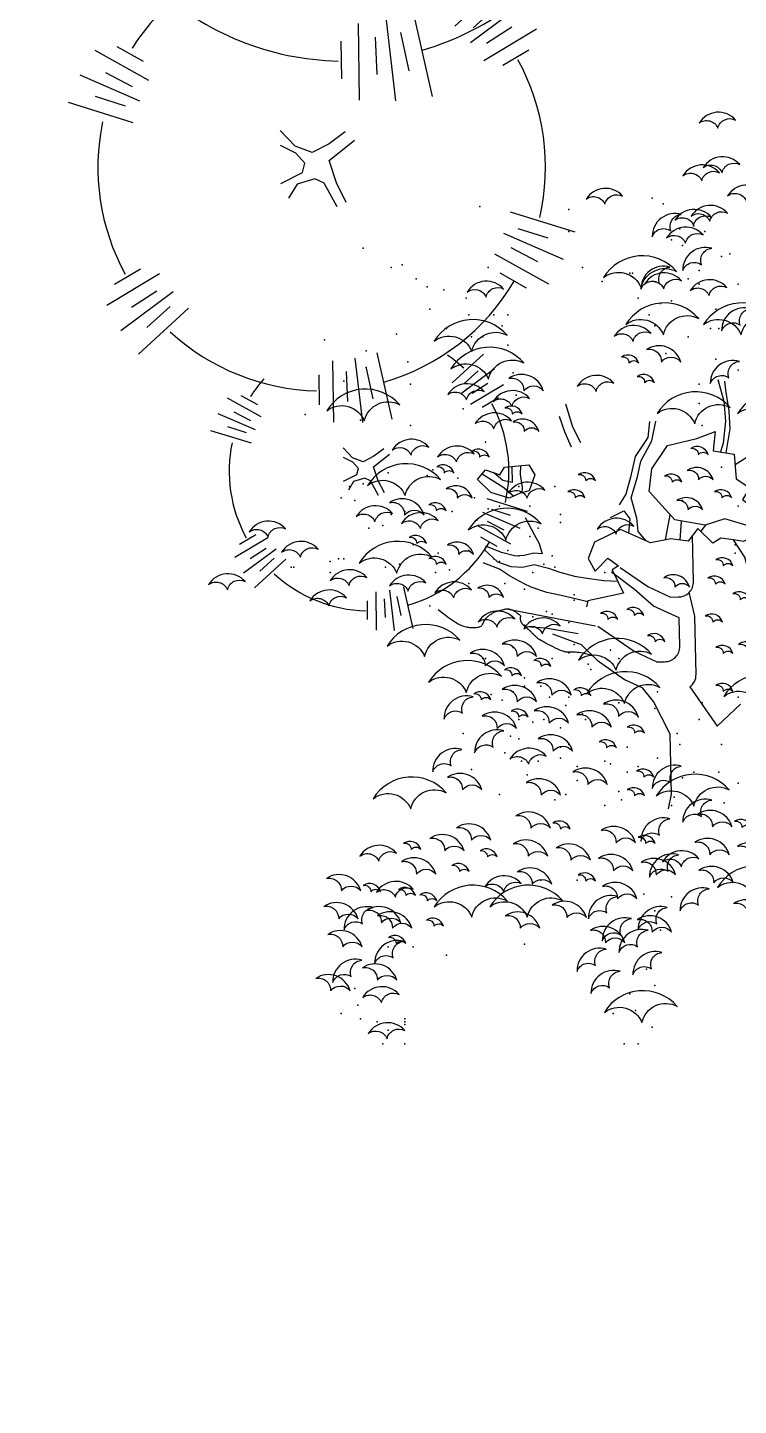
# Model space of a CAD drawing. Header units: millimetres. Extents: x 209.8 to 281.8, y 45 to 110.
# Drawn here: x 239.383 to 239.764, y 85.476 to 86.215 of the extents above; entities that cross this region are included whole.
import ezdxf

# ---------------------------------------------------------------- set-up
doc = ezdxf.new("R2010")
doc.units = ezdxf.units.MM
doc.header["$LTSCALE"] = 0.65
doc.layers.add('ARBOLES', color=95, linetype='Continuous')
doc.layers.add('puertas', color=20, linetype='Continuous')

# ---------------------------------------------------------------- blocks, each defined once
blk = doc.blocks.new('arb-pl51')
for p, q in [((0.00559, 0.00176), (0.00498, 0.03474)), ((-0.14384, 0.02448), (-0.13441, 0.01579)), ((-0.14313, 0.02404), (-0.14384, 0.02448)), ((-0.13441, 0.01579), (-0.12501, 0.01248)), ((-0.12501, 0.01248), (-0.11654, 0.01196)), ((-0.11654, 0.01196), (-0.10819, 0.01382)), ((-0.10819, 0.01382), (-0.098, 0.01119)), ((-0.098, 0.01119), (-0.08994, 0.00835)), ((-0.04677, 0.01184), (-0.02711, -0.00186)), ((-0.08994, 0.00835), (-0.07938, 0.00558)), ((-0.07938, 0.00558), (-0.07211, 0.00439)), ((-0.07211, 0.00439), (-0.05839, 0.00243)), ((-0.05839, 0.00243), (-0.04849, 0.00189)), ((-0.03652, -0.00393), (-0.0531, 0.00839)), ((-0.02295, -0.01597), (-0.03652, -0.00393)), ((-0.02711, -0.00186), (-0.01089, -0.00936)), ((-0.01089, -0.00936), (-0.00527, -0.00934)), ((-0.12682, -0.01797), (-0.10211, -0.02272)), ((-0.10211, -0.02272), (-0.06455, -0.02987)), ((-0.00419, -0.04453), (-0.00457, -0.02418)), ((-0.10008, -0.03164), (-0.11447, -0.03077)), ((-0.07679, -0.03562), (-0.10008, -0.03164)), ((-0.06273, -0.03015), (-0.0369, -0.04816)), ((-0.0369, -0.04816), (-0.02068, -0.05565)), ((-0.02068, -0.05565), (-0.01506, -0.05563)), ((-0.02299, -0.08398), (-0.0309, -0.07423)), ((0.00304, -0.07365), (0.02258, -0.10162)), ((-0.01101, -0.10734), (-0.02299, -0.08398)), ((0.02258, -0.10162), (0.03917, -0.08594)), ((-0.01017, -0.15047), (-0.01101, -0.10734)), ((-0.01224, -0.16087), (-0.01017, -0.15047))]:
    blk.add_line(p, q)
for points in [[(0.02306, 0.32598, -0.500189), (0.03571, 0.33178, 0.508573), (0.00963, 0.32962, -0.500189)], [(0.02596, 0.29413, -0.500189), (0.03861, 0.29992, 0.508573), (0.01253, 0.29777, -0.500189)], [(0.01147, 0.28834, -0.500189), (0.02412, 0.29413, 0.508573), (-0.00196, 0.29198, -0.500189)], [(-0.0577, 0.27157, -0.500189), (-0.04506, 0.27737, 0.508573), (-0.07113, 0.27521, -0.500189)], [(0.04334, 0.27386, -0.500189), (0.05599, 0.27966, 0.508573), (0.02991, 0.2775, -0.500189)], [(0.00567, 0.25648, -0.500189), (0.01832, 0.26228, 0.508573), (-0.00776, 0.26013, -0.500189)], [(0.01726, 0.25938, -0.500189), (0.02991, 0.26518, 0.508573), (0.00384, 0.26302, -0.500189)], [(-0.01062, 0.25258, -0.500189), (-0.00311, 0.26429, 0.508573), (-0.02388, 0.24838, -0.500189)], [(-0.00016, 0.24381, -0.500189), (0.01249, 0.24961, 0.508573), (-0.01358, 0.24745, -0.500189)], [(0.01123, 0.22836, -0.500189), (0.01874, 0.24008, 0.508573), (-0.00203, 0.22417, -0.500189)], [(-0.03183, 0.21191, -0.500189), (-0.00653, 0.22351, 0.508573), (-0.05868, 0.2192, -0.500189)], [(-0.01872, 0.21493, -0.500189), (-0.01121, 0.22664, 0.508573), (-0.03198, 0.21073, -0.500189)], [(-0.01574, 0.21109, -0.500189), (-0.00309, 0.21689, 0.508573), (-0.02917, 0.21473, -0.500189)], [(0.01672, 0.20621, -0.500189), (0.02937, 0.21201, 0.508573), (0.00329, 0.20985, -0.500189)], [(-0.14275, 0.20514, -0.500189), (-0.1301, 0.21094, 0.508573), (-0.15617, 0.20878, -0.500189)], [(-0.01595, 0.1782, -0.500189), (0.00934, 0.1898, 0.508573), (-0.04281, 0.18549, -0.500189)], [(0.03961, 0.1782, -0.500189), (0.06491, 0.1898, 0.508573), (0.01276, 0.18549, -0.500189)], [(0.039, 0.18515, -0.500189), (0.0465, 0.19687, 0.508573), (0.02573, 0.18096, -0.500189)], [(-0.15288, 0.1663, -0.500189), (-0.12758, 0.1779, 0.508573), (-0.17974, 0.17359, -0.500189)], [(-0.03762, 0.17348, -0.500189), (-0.02497, 0.17928, 0.508573), (-0.05105, 0.17712, -0.500189)], [(-0.14097, 0.14647, -0.500189), (-0.11568, 0.15807, 0.508573), (-0.16783, 0.15376, -0.500189)], [(-0.01736, 0.15872, -0.500189), (-0.00345, 0.15873, 0.508573), (-0.02806, 0.16763, -0.500189)], [(-0.04056, 0.15796, -0.500189), (-0.0336, 0.15796, 0.508573), (-0.04591, 0.16241, -0.500189)], [(0.03089, 0.1475, -0.500189), (0.0384, 0.15921, 0.508573), (0.01763, 0.14331, -0.500189)], [(-0.11568, 0.13814, -0.500189), (-0.10177, 0.13814, 0.508573), (-0.12638, 0.14704, -0.500189)], [(-0.06404, 0.13776, -0.500189), (-0.05139, 0.14356, 0.508573), (-0.07747, 0.1414, -0.500189)], [(-0.02932, 0.14392, -0.500189), (-0.02237, 0.14392, 0.508573), (-0.03467, 0.14837, -0.500189)], [(-0.22971, 0.11657, -0.500189), (-0.20441, 0.12817, 0.508573), (-0.25657, 0.12386, -0.500189)], [(-0.15664, 0.13177, -0.500189), (-0.14399, 0.13756, 0.508573), (-0.17007, 0.13541, -0.500189)], [(-0.12417, 0.12688, -0.500189), (-0.11153, 0.13268, 0.508573), (-0.1376, 0.13053, -0.500189)], [(0.00644, 0.11459, -0.500189), (0.03174, 0.12619, 0.508573), (-0.02042, 0.12188, -0.500189)], [(0.06399, 0.11459, -0.500189), (0.08929, 0.12619, 0.508573), (0.03713, 0.12188, -0.500189)], [(-0.13708, 0.11094, -0.500189), (-0.12443, 0.11674, 0.508573), (-0.15051, 0.11458, -0.500189)], [(-0.1239, 0.12146, -0.500189), (-0.11694, 0.12146, 0.508573), (-0.12924, 0.12591, -0.500189)], [(-0.11537, 0.10913, -0.500189), (-0.10494, 0.10913, 0.508573), (-0.12339, 0.11581, -0.500189)], [(-0.19633, 0.0921, -0.500189), (-0.18368, 0.0979, 0.508573), (-0.20975, 0.09575, -0.500189)], [(-0.16386, 0.08722, -0.500189), (-0.15122, 0.09302, 0.508573), (-0.17729, 0.09086, -0.500189)], [(-0.14731, 0.09058, -0.500189), (-0.14035, 0.09058, 0.508573), (-0.15265, 0.09503, -0.500189)], [(0.00907, 0.09245, -0.500189), (0.01603, 0.09246, 0.508573), (0.00372, 0.09691, -0.500189)], [(-0.20051, 0.06318, -0.500189), (-0.17521, 0.07478, 0.508573), (-0.22736, 0.07046, -0.500189)], [(-0.17259, 0.07935, -0.500189), (-0.16563, 0.07935, 0.508573), (-0.17794, 0.0838, -0.500189)], [(-0.07146, 0.07374, -0.500189), (-0.0645, 0.07374, 0.508573), (-0.07681, 0.07819, -0.500189)], [(0.00917, 0.07451, -0.500189), (0.0196, 0.07451, 0.508573), (0.00115, 0.08118, -0.500189)], [(-0.16313, 0.0614, -0.500189), (-0.15269, 0.06141, 0.508573), (-0.17115, 0.06808, -0.500189)], [(-0.11327, 0.06136, -0.500189), (-0.10062, 0.06716, 0.508573), (-0.1267, 0.065, -0.500189)], [(-0.00966, 0.0728, -0.500189), (-0.0027, 0.0728, 0.508573), (-0.01501, 0.07725, -0.500189)], [(-0.2009, 0.04924, -0.500189), (-0.18698, 0.04925, 0.508573), (-0.21159, 0.05814, -0.500189)], [(-0.07895, 0.06157, -0.500189), (-0.07199, 0.06158, 0.508573), (-0.0843, 0.06602, -0.500189)], [(0.00168, 0.05298, -0.500189), (0.01211, 0.05299, 0.508573), (-0.00634, 0.05966, -0.500189)], [(0.02592, 0.06157, -0.500189), (0.03288, 0.06158, 0.508573), (0.02058, 0.06602, -0.500189)], [(-0.22212, 0.04451, -0.500189), (-0.20948, 0.05031, 0.508573), (-0.23555, 0.04815, -0.500189)], [(-0.18966, 0.03963, -0.500189), (-0.17701, 0.04542, 0.508573), (-0.20309, 0.04327, -0.500189)], [(-0.17821, 0.05222, -0.500189), (-0.17125, 0.05222, 0.508573), (-0.18355, 0.05667, -0.500189)], [(-0.1285, 0.0313, -0.500189), (-0.10321, 0.0429, 0.508573), (-0.15536, 0.03859, -0.500189)], [(-0.29858, 0.03352, -0.500189), (-0.28593, 0.03931, 0.508573), (-0.31201, 0.03716, -0.500189)], [(-0.04977, 0.03558, -0.500189), (-0.03712, 0.04138, 0.508573), (-0.0632, 0.03922, -0.500189)], [(-0.2754, 0.01904, -0.500189), (-0.26275, 0.02484, 0.508573), (-0.28883, 0.02268, -0.500189)], [(-0.20646, 0.00765, -0.500189), (-0.18116, 0.01925, 0.508573), (-0.23332, 0.01494, -0.500189)], [(-0.19225, 0.02882, -0.500189), (-0.1853, 0.02882, 0.508573), (-0.1976, 0.03327, -0.500189)], [(-0.16219, 0.02117, -0.500189), (-0.15176, 0.02117, 0.508573), (-0.17021, 0.02784, -0.500189)], [(-0.24063, -0.00123, -0.500189), (-0.22798, 0.00457, 0.508573), (-0.25405, 0.00241, -0.500189)], [(-0.17821, 0.01385, -0.500189), (-0.17125, 0.01385, 0.508573), (-0.18355, 0.0183, -0.500189)], [(0.02686, 0.01291, -0.500189), (0.03382, 0.01292, 0.508573), (0.02151, 0.01737, -0.500189)], [(-0.32755, -0.00413, -0.500189), (-0.31491, 0.00167, 0.508573), (-0.34098, -0.00049, -0.500189)], [(-0.19831, -0.00507, -0.500189), (-0.18566, 0.00073, 0.508573), (-0.21174, -0.00143, -0.500189)], [(-0.16585, -0.00995, -0.500189), (-0.1532, -0.00415, 0.508573), (-0.17928, -0.00631, -0.500189)], [(-0.00769, -0.00223, -0.500189), (0.00275, -0.00222, 0.508573), (-0.01571, 0.00445, -0.500189)], [(0.02124, -0.00019, -0.500189), (0.0282, -0.00018, 0.508573), (0.0159, 0.00426, -0.500189)], [(-0.25511, -0.01571, -0.500189), (-0.24247, -0.00991, 0.508573), (-0.26854, -0.01207, -0.500189)], [(-0.14065, -0.00971, -0.500189), (-0.13022, -0.00971, 0.508573), (-0.14867, -0.00303, -0.500189)], [(0.03903, -0.01142, -0.500189), (0.04599, -0.01141, 0.508573), (0.03369, -0.00696, -0.500189)], [(-0.13481, -0.03085, -0.500189), (-0.12216, -0.02505, 0.508573), (-0.14824, -0.02721, -0.500189)], [(-0.05554, -0.02545, -0.500189), (-0.04858, -0.02545, 0.508573), (-0.06089, -0.021, -0.500189)], [(-0.03681, -0.02265, -0.500189), (-0.02986, -0.02264, 0.508573), (-0.04216, -0.01819, -0.500189)], [(-0.18662, -0.05184, -0.500189), (-0.16132, -0.04024, 0.508573), (-0.21347, -0.04456, -0.500189)], [(-0.10235, -0.03573, -0.500189), (-0.0897, -0.02993, 0.508573), (-0.11577, -0.03209, -0.500189)], [(0.01937, -0.02732, -0.500189), (0.02633, -0.02732, 0.508573), (0.01402, -0.02287, -0.500189)], [(-0.04969, -0.06176, -0.500189), (-0.02439, -0.05016, 0.508573), (-0.07654, -0.05447, -0.500189)], [(-0.02183, -0.04136, -0.500189), (-0.01487, -0.04136, 0.508573), (-0.02718, -0.03691, -0.500189)], [(-0.14338, -0.05856, -0.500189), (-0.12946, -0.05856, 0.508573), (-0.15407, -0.04966, -0.500189)], [(-0.12048, -0.05189, -0.500189), (-0.10657, -0.05188, 0.508573), (-0.13117, -0.04298, -0.500189)], [(0.02686, -0.04978, -0.500189), (0.03382, -0.04978, 0.508573), (0.02151, -0.04533, -0.500189)], [(0.04569, -0.04995, -0.500189), (0.05612, -0.04995, 0.508573), (0.03767, -0.04327, -0.500189)], [(-0.15685, -0.07762, -0.500189), (-0.13155, -0.06603, 0.508573), (-0.18371, -0.07034, -0.500189)], [(-0.10325, -0.05912, -0.500189), (-0.09629, -0.05912, 0.508573), (-0.1086, -0.05467, -0.500189)], [(-0.12424, -0.06579, -0.500189), (-0.11728, -0.06579, 0.508573), (-0.12959, -0.06134, -0.500189)], [(-0.09567, -0.07954, -0.500189), (-0.08176, -0.07953, 0.508573), (-0.10637, -0.07063, -0.500189)], [(-0.04373, -0.08555, -0.500189), (-0.01844, -0.07396, 0.508573), (-0.07059, -0.07827, -0.500189)], [(0.05407, -0.08769, -0.500189), (0.07936, -0.07609, 0.508573), (0.02721, -0.0804, -0.500189)], [(-0.14619, -0.08295, -0.500189), (-0.13923, -0.08295, 0.508573), (-0.15153, -0.0785, -0.500189)], [(-0.12048, -0.08431, -0.500189), (-0.10657, -0.0843, 0.508573), (-0.13117, -0.0754, -0.500189)], [(-0.07463, -0.08009, -0.500189), (-0.06767, -0.08009, 0.508573), (-0.07998, -0.07564, -0.500189)], [(0.02686, -0.07692, -0.500189), (0.03382, -0.07692, 0.508573), (0.02151, -0.07247, -0.500189)], [(-0.15945, -0.09249, -0.500189), (-0.15194, -0.08077, 0.508573), (-0.17272, -0.09668, -0.500189)], [(-0.09758, -0.09956, -0.500189), (-0.08367, -0.09956, 0.508573), (-0.10827, -0.09066, -0.500189)], [(-0.04797, -0.09479, -0.500189), (-0.03405, -0.09479, 0.508573), (-0.05866, -0.08589, -0.500189)], [(-0.13479, -0.10337, -0.500189), (-0.12088, -0.10337, 0.508573), (-0.14548, -0.09447, -0.500189)], [(-0.11947, -0.09535, -0.500189), (-0.11251, -0.09535, 0.508573), (-0.12482, -0.0909, -0.500189)], [(-0.06705, -0.10242, -0.500189), (-0.05314, -0.10242, 0.508573), (-0.07774, -0.09352, -0.500189)], [(-0.1376, -0.1167, -0.500189), (-0.13009, -0.10498, 0.508573), (-0.15087, -0.12089, -0.500189)], [(-0.09472, -0.11958, -0.500189), (-0.08081, -0.11958, 0.508573), (-0.10541, -0.11068, -0.500189)], [(-0.03647, -0.10679, -0.500189), (-0.02951, -0.10679, 0.508573), (-0.04181, -0.10234, -0.500189)], [(-0.16755, -0.13014, -0.500189), (-0.16004, -0.11842, 0.508573), (-0.18082, -0.13433, -0.500189)], [(-0.11227, -0.12894, -0.500189), (-0.09962, -0.12314, 0.508573), (-0.1257, -0.1253, -0.500189)], [(-0.0565, -0.11728, -0.500189), (-0.04954, -0.11728, 0.508573), (-0.06185, -0.11283, -0.500189)], [(-0.1596, -0.14723, -0.500189), (-0.14568, -0.14723, 0.508573), (-0.17029, -0.13833, -0.500189)], [(-0.06991, -0.14342, -0.500189), (-0.056, -0.14341, 0.508573), (-0.0806, -0.13451, -0.500189)], [(-0.02979, -0.13825, -0.500189), (-0.02283, -0.13825, 0.508573), (-0.03513, -0.1338, -0.500189)], [(-0.01062, -0.14206, -0.500189), (-0.00311, -0.13035, 0.508573), (-0.02388, -0.14626, -0.500189)], [(0.00588, -0.15893, -0.500189), (0.03117, -0.14733, 0.508573), (-0.02098, -0.15164, -0.500189)], [(-0.19654, -0.16091, -0.500189), (-0.17124, -0.14932, 0.508573), (-0.22339, -0.15363, -0.500189)], [(-0.10331, -0.15105, -0.500189), (-0.08939, -0.15104, 0.508573), (-0.114, -0.14214, -0.500189)], [(-0.03647, -0.1516, -0.500189), (-0.02951, -0.1516, 0.508573), (-0.04181, -0.14715, -0.500189)], [(0.01123, -0.16628, -0.500189), (0.01874, -0.15456, 0.508573), (-0.00203, -0.17047, -0.500189)], [(-0.1106, -0.1748, -0.500189), (-0.09669, -0.1748, 0.508573), (-0.1213, -0.1659, -0.500189)], [(-0.01872, -0.17971, -0.500189), (-0.01121, -0.168, 0.508573), (-0.03198, -0.18391, -0.500189)], [(0.01918, -0.17366, -0.500189), (0.0331, -0.17365, 0.508573), (0.00849, -0.16475, -0.500189)], [(-0.15316, -0.18332, -0.500189), (-0.13925, -0.18331, 0.508573), (-0.16385, -0.17441, -0.500189)], [(-0.08956, -0.17536, -0.500189), (-0.0826, -0.17536, 0.508573), (-0.09491, -0.17091, -0.500189)], [(-0.04973, -0.18513, -0.500189), (-0.03582, -0.18513, 0.508573), (-0.06042, -0.17623, -0.500189)], [(0.04023, -0.17421, -0.500189), (0.04718, -0.17421, 0.508573), (0.03488, -0.16976, -0.500189)], [(-0.21943, -0.19835, -0.500189), (-0.20678, -0.19255, 0.508573), (-0.23286, -0.19471, -0.500189)], [(-0.19624, -0.19, -0.500189), (-0.18929, -0.18999, 0.508573), (-0.20159, -0.18554, -0.500189)], [(-0.17224, -0.19094, -0.500189), (-0.15833, -0.19094, 0.508573), (-0.18293, -0.18204, -0.500189)], [(-0.11251, -0.19483, -0.500189), (-0.0986, -0.19482, 0.508573), (-0.1232, -0.18592, -0.500189)], [(-0.08198, -0.19769, -0.500189), (-0.06807, -0.19768, 0.508573), (-0.09267, -0.18878, -0.500189)], [(-0.02869, -0.18569, -0.500189), (-0.02173, -0.18569, 0.508573), (-0.03403, -0.18124, -0.500189)], [(0.01727, -0.19368, -0.500189), (0.03119, -0.19367, 0.508573), (0.00658, -0.18477, -0.500189)], [(0.0478, -0.19654, -0.500189), (0.06172, -0.19653, 0.508573), (0.03711, -0.18763, -0.500189)], [(-0.19248, -0.20755, -0.500189), (-0.17857, -0.20755, 0.508573), (-0.20317, -0.19865, -0.500189)], [(-0.14166, -0.19531, -0.500189), (-0.1347, -0.19531, 0.508573), (-0.147, -0.19086, -0.500189)], [(-0.05164, -0.20516, -0.500189), (-0.03773, -0.20515, 0.508573), (-0.06233, -0.19625, -0.500189)], [(-0.02111, -0.20802, -0.500189), (-0.00719, -0.20801, 0.508573), (-0.0318, -0.19911, -0.500189)], [(-0.0126, -0.20552, -0.500189), (-0.00509, -0.19381, 0.508573), (-0.02587, -0.20972, -0.500189)], [(-0.00312, -0.20231, -0.500189), (0.00952, -0.19652, 0.508573), (-0.01655, -0.19867, -0.500189)], [(-0.16169, -0.2058, -0.500189), (-0.15474, -0.2058, 0.508573), (-0.16704, -0.20135, -0.500189)], [(-0.10965, -0.21485, -0.500189), (-0.09574, -0.21484, 0.508573), (-0.12034, -0.20594, -0.500189)], [(-0.07143, -0.21254, -0.500189), (-0.06448, -0.21254, 0.508573), (-0.07678, -0.20809, -0.500189)], [(0.02014, -0.2137, -0.500189), (0.03405, -0.2137, 0.508573), (0.00944, -0.2048, -0.500189)], [(0.04953, -0.22437, -0.500189), (0.07483, -0.21278, 0.508573), (0.02268, -0.21709, -0.500189)], [(-0.24613, -0.21957, -0.500189), (-0.23222, -0.21956, 0.508573), (-0.25683, -0.21066, -0.500189)], [(-0.22509, -0.22012, -0.500189), (-0.21813, -0.22012, 0.508573), (-0.23043, -0.21567, -0.500189)], [(-0.20752, -0.22413, -0.500189), (-0.19487, -0.21833, 0.508573), (-0.22095, -0.22049, -0.500189)], [(-0.15288, -0.23825, -0.500189), (-0.12758, -0.22666, 0.508573), (-0.17974, -0.23097, -0.500189)], [(-0.13013, -0.22016, -0.500189), (-0.11748, -0.21436, 0.508573), (-0.14356, -0.21652, -0.500189)], [(-0.11319, -0.23825, -0.500189), (-0.08789, -0.22666, 0.508573), (-0.14005, -0.23097, -0.500189)], [(-0.04878, -0.22518, -0.500189), (-0.03486, -0.22517, 0.508573), (-0.05947, -0.21627, -0.500189)], [(-0.20003, -0.22294, -0.500189), (-0.19307, -0.22293, 0.508573), (-0.20538, -0.21848, -0.500189)], [(-0.18477, -0.22675, -0.500189), (-0.17781, -0.22675, 0.508573), (-0.19011, -0.2223, -0.500189)], [(-0.05626, -0.23527, -0.500189), (-0.04875, -0.22356, 0.508573), (-0.06952, -0.23946, -0.500189)], [(0.00925, -0.22974, -0.500189), (0.01676, -0.21802, 0.508573), (-0.00402, -0.23393, -0.500189)], [(0.04494, -0.23754, -0.500189), (0.05886, -0.23753, 0.508573), (0.03425, -0.22863, -0.500189)], [(-0.24804, -0.23959, -0.500189), (-0.23413, -0.23958, 0.508573), (-0.25873, -0.23069, -0.500189)], [(-0.23089, -0.2432, -0.500189), (-0.22338, -0.23149, 0.508573), (-0.24416, -0.2474, -0.500189)], [(-0.21751, -0.24245, -0.500189), (-0.2036, -0.24244, 0.508573), (-0.2282, -0.23355, -0.500189)], [(-0.20963, -0.24622, -0.500189), (-0.19571, -0.24621, 0.508573), (-0.22032, -0.23731, -0.500189)], [(-0.11824, -0.24631, -0.500189), (-0.10432, -0.24631, 0.508573), (-0.12893, -0.23741, -0.500189)], [(-0.08484, -0.23868, -0.500189), (-0.07093, -0.23868, 0.508573), (-0.09554, -0.22978, -0.500189)], [(-0.0207, -0.24317, -0.500189), (-0.01319, -0.23146, 0.508573), (-0.03397, -0.24737, -0.500189)], [(-0.17999, -0.24487, -0.500189), (-0.17304, -0.24486, 0.508573), (-0.18534, -0.24041, -0.500189)], [(-0.05736, -0.25664, -0.500189), (-0.04345, -0.25664, 0.508573), (-0.06806, -0.24774, -0.500189)], [(-0.04634, -0.25114, -0.500189), (-0.03883, -0.23942, 0.508573), (-0.0596, -0.25533, -0.500189)], [(-0.02397, -0.24901, -0.500189), (-0.01006, -0.24901, 0.508573), (-0.03466, -0.24011, -0.500189)], [(-0.24518, -0.25961, -0.500189), (-0.23127, -0.25961, 0.508573), (-0.25587, -0.25071, -0.500189)], [(-0.20904, -0.26742, -0.500189), (-0.20153, -0.2557, 0.508573), (-0.22231, -0.27161, -0.500189)], [(-0.20696, -0.25731, -0.500189), (-0.2, -0.2573, 0.508573), (-0.21231, -0.25286, -0.500189)], [(-0.03441, -0.25948, -0.500189), (-0.0269, -0.24777, 0.508573), (-0.04768, -0.26368, -0.500189)], [(-0.06436, -0.27292, -0.500189), (-0.05685, -0.26121, 0.508573), (-0.07763, -0.27711, -0.500189)], [(-0.02449, -0.27535, -0.500189), (-0.01698, -0.26363, 0.508573), (-0.03775, -0.27954, -0.500189)], [(-0.23899, -0.28085, -0.500189), (-0.23148, -0.26914, 0.508573), (-0.25226, -0.28505, -0.500189)], [(-0.22037, -0.28345, -0.500189), (-0.20646, -0.28344, 0.508573), (-0.23106, -0.27454, -0.500189)], [(-0.25377, -0.29108, -0.500189), (-0.23985, -0.29107, 0.508573), (-0.26446, -0.28217, -0.500189)], [(-0.05444, -0.28879, -0.500189), (-0.04693, -0.27707, 0.508573), (-0.0677, -0.29298, -0.500189)], [(-0.21744, -0.29949, -0.500189), (-0.2048, -0.29369, 0.508573), (-0.23087, -0.29584, -0.500189)], [(-0.03126, -0.31376, -0.500189), (-0.00597, -0.30217, 0.508573), (-0.05812, -0.30648, -0.500189)], [(-0.21348, -0.32527, -0.500189), (-0.20083, -0.31947, 0.508573), (-0.2269, -0.32162, -0.500189)]]:
    blk.add_lwpolyline(points, format="xyb", close=True)
for points in [[(0.02307, 0.14633), (0.02726, 0.1308), (0.02853, 0.11649), (0.02682, 0.10075), (0.02488, 0.0944)], [(0.02897, 0.09374), (0.03179, 0.11094), (0.03107, 0.12369), (0.02863, 0.13856), (0.02794, 0.14494)], [(-0.07482, 0.10095), (-0.08064, 0.11216), (-0.08574, 0.12852)], [(0.05004, 0.13615), (0.05156, 0.12182), (0.0538, 0.11183), (0.04969, 0.10175), (0.04376, 0.09038), (0.03528, 0.08519)], [(-0.09043, 0.12004), (-0.08636, 0.10841), (-0.08184, 0.09811)], [(-0.02584, 0.11616), (-0.02708, 0.1048), (-0.03612, 0.09124), (-0.03941, 0.07647), (-0.04278, 0.0642), (-0.04752, 0.05656)], [(-0.02829, 0.03075), (-0.0339, 0.03759), (-0.03497, 0.04703), (-0.03893, 0.06147), (-0.03453, 0.07667), (-0.03208, 0.08789), (-0.02409, 0.10237), (-0.02135, 0.11636)], [(-0.1243, 0.08406), (-0.12396, 0.07266), (-0.13073, 0.07409), (-0.13741, 0.07968)], [(-0.11689, 0.06524), (-0.11657, 0.06909), (-0.11813, 0.07829), (-0.11787, 0.08466)], [(-0.14551, 0.07871), (-0.13004, 0.06904), (-0.12287, 0.06284)], [(0.05913, 0.0673), (0.05931, 0.05661), (0.05649, 0.04745), (0.05026, 0.03523), (0.04137, 0.03027), (0.03419, 0.03157)], [(-0.05362, 0.04746), (-0.04413, 0.05219), (-0.03997, 0.04646), (-0.04077, 0.03623)], [(-0.01442, 0.03152), (-0.01098, 0.04933)], [(-0.11472, 0.0476), (-0.10827, 0.03541), (-0.10478, 0.02896), (-0.10261, 0.02147), (-0.10858, 0.02206), (-0.11553, 0.02026), (-0.12144, 0.01987), (-0.13163, 0.0225), (-0.14286, 0.02703)], [(0.07374, -0.01637), (0.07369, -0.00776), (0.06445, 0.01083), (0.05235, 0.01466), (0.0444, 0.01114), (0.0424, 0.01911), (0.03428, 0.03155), (0.02514, 0.03284), (0.01944, 0.02908), (0.00871, 0.03956), (0.0017, 0.0305), (-0.01055, 0.03233), (-0.02504, 0.02932), (-0.04666, 0.03882), (-0.06512, 0.02994), (-0.06981, 0.01815), (-0.06475, 0.00911), (-0.05573, 0.01842), (-0.04808, 0.01286), (-0.05246, 0.01014), (-0.04437, -0.00667)], [(-0.00311, 0.04494), (-0.00426, 0.03139)], [(0.01089, 0.03743), (0.01443, 0.04213)], [(-0.07005, -0.0129), (-0.07791, -0.01087), (-0.08908, -0.0083), (-0.09933, -0.00619), (-0.11044, -0.00227), (-0.11539, 0.00002), (-0.12603, 0.0057), (-0.13299, 0.01049), (-0.14472, 0.01513)], [(-0.04437, -0.00667), (-0.06986, -0.01213), (-0.07089, -0.01637)], [(-0.1768, -0.01827), (-0.1728, -0.02143), (-0.16947, -0.02395), (-0.16673, -0.02592), (-0.1645, -0.02742), (-0.16269, -0.02852), (-0.16121, -0.0293), (-0.15998, -0.02985), (-0.1589, -0.03023), (-0.15792, -0.03052), (-0.15699, -0.03073), (-0.15612, -0.03089), (-0.15528, -0.03099), (-0.15447, -0.03106), (-0.15368, -0.03109), (-0.15289, -0.0311), (-0.15209, -0.0311), (-0.15128, -0.0311), (-0.15047, -0.03109), (-0.14967, -0.03105), (-0.14888, -0.03098), (-0.14814, -0.03087), (-0.14744, -0.03069), (-0.14681, -0.03045), (-0.14626, -0.03013), (-0.14579, -0.02972), (-0.14539, -0.02924), (-0.14505, -0.0287), (-0.14475, -0.02811), (-0.14446, -0.0275), (-0.14418, -0.02688), (-0.14387, -0.02626), (-0.14353, -0.02566), (-0.14314, -0.02509), (-0.14271, -0.02456), (-0.14223, -0.02406), (-0.14173, -0.02359), (-0.14121, -0.02315), (-0.14069, -0.02273), (-0.14016, -0.02234), (-0.13964, -0.02196), (-0.13914, -0.02161), (-0.13866, -0.02128), (-0.1382, -0.02096), (-0.13777, -0.02068), (-0.13736, -0.02042), (-0.13699, -0.02019), (-0.13664, -0.01999), (-0.13633, -0.01983), (-0.13606, -0.0197), (-0.13581, -0.0196), (-0.13557, -0.01952), (-0.13534, -0.01946), (-0.13509, -0.01941), (-0.13483, -0.01936), (-0.13453, -0.01931), (-0.13419, -0.01924), (-0.1338, -0.01916), (-0.13336, -0.01906), (-0.13288, -0.01895), (-0.13237, -0.01883), (-0.13183, -0.0187), (-0.13127, -0.01856), (-0.13069, -0.01842), (-0.13011, -0.01827), (-0.12952, -0.01813), (-0.12893, -0.018), (-0.12833, -0.01789), (-0.1277, -0.01783), (-0.12705, -0.01783), (-0.12636, -0.01789), (-0.12563, -0.01803), (-0.12485, -0.01827), (-0.12403, -0.01861), (-0.12317, -0.01904), (-0.12231, -0.01952), (-0.12147, -0.02004), (-0.12068, -0.02057), (-0.11996, -0.02109), (-0.11933, -0.02156), (-0.11882, -0.02196), (-0.11845, -0.02229), (-0.11821, -0.02254), (-0.11807, -0.02274), (-0.11802, -0.02291), (-0.11803, -0.02308), (-0.11808, -0.02325), (-0.11816, -0.02346), (-0.11824, -0.02371), (-0.1183, -0.02404), (-0.11834, -0.02443), (-0.11833, -0.02488), (-0.11829, -0.02537), (-0.11818, -0.02589), (-0.11802, -0.02645), (-0.11778, -0.02702), (-0.11746, -0.0276), (-0.11705, -0.02819), (-0.11657, -0.02876), (-0.11604, -0.02933), (-0.11547, -0.02989), (-0.11488, -0.03043), (-0.11429, -0.03094), (-0.11371, -0.03143), (-0.11318, -0.03188), (-0.11269, -0.0323), (-0.11226, -0.03269), (-0.11186, -0.03305), (-0.1115, -0.03339), (-0.11117, -0.03371), (-0.11085, -0.03401), (-0.11055, -0.03431), (-0.11026, -0.0346), (-0.10997, -0.0349), (-0.10968, -0.03519), (-0.10939, -0.03548), (-0.10909, -0.03577), (-0.1088, -0.03606), (-0.10851, -0.03635), (-0.10822, -0.03665), (-0.10793, -0.03694), (-0.10763, -0.03723), (-0.1073, -0.03754), (-0.10692, -0.03787), (-0.10644, -0.03825), (-0.10585, -0.03868), (-0.10511, -0.03918), (-0.10419, -0.03976), (-0.10306, -0.04044), (-0.10171, -0.04122), (-0.10018, -0.04207), (-0.09852, -0.04297), (-0.09679, -0.04389), (-0.09504, -0.04479), (-0.09332, -0.04563), (-0.0917, -0.0464), (-0.09022, -0.04705), (-0.08893, -0.04756), (-0.08783, -0.04795), (-0.08689, -0.04822), (-0.08611, -0.04841), (-0.08546, -0.04852), (-0.08494, -0.04858), (-0.08452, -0.0486), (-0.08419, -0.0486), (-0.08393, -0.0486), (-0.08371, -0.0486), (-0.08351, -0.0486), (-0.08329, -0.0486), (-0.08302, -0.0486), (-0.08268, -0.0486), (-0.08224, -0.0486), (-0.08166, -0.0486), (-0.08092, -0.04861), (-0.08002, -0.04862), (-0.07897, -0.04866), (-0.07777, -0.04875), (-0.07642, -0.04889), (-0.07493, -0.0491), (-0.0733, -0.04938), (-0.07154, -0.04977), (-0.06966, -0.05026), (-0.0677, -0.05083), (-0.06683, -0.0511)], [(-0.00457, -0.02418), (-0.02289, -0.01582)], [(-0.09518, -0.03562), (-0.0746, -0.04329), (-0.06332, -0.05463), (-0.04366, -0.06833), (-0.0309, -0.07423)]]:
    blk.add_lwpolyline(points)
for points in [[(0.04715, 0.04089), (0.02805, 0.04662), (0.01395, 0.04197), (-0.00776, 0.04575), (-0.0261, 0.06616), (-0.0243, 0.08225), (-0.01308, 0.09902), (0.00791, 0.10413), (0.02116, 0.10908), (0.0196, 0.09524), (0.03466, 0.09284), (0.0361, 0.07506), (0.04582, 0.06877), (0.04058, 0.06046), (0.04964, 0.05345), (0.051, 0.04913)], [(-0.11194, 0.0665), (-0.11826, 0.06488), (-0.12621, 0.06136), (-0.13916, 0.06549), (-0.14884, 0.07464), (-0.14308, 0.08167), (-0.13283, 0.07808), (-0.12939, 0.08359), (-0.1121, 0.0852), (-0.10791, 0.07798)]]:
    blk.add_lwpolyline(points, close=True)
blk.add_lwpolyline([(0.00304, -0.07365, 0.241861), (0.00742, -0.06471), (0.00665, -0.02297), (0.00258, -0.00596)], format="xyb")
for centre in [(-0.00531, 0.00156), (-0.01509, -0.04473)]:
    blk.add_arc(centre, 0.0109, 270.16188, 1.06766)
for p in [(-0.14707, 0.26991), (-0.08356, 0.26793), (-0.02403, 0.27586), (-0.01609, 0.27189), (-0.08356, 0.25206), (-0.00419, 0.25405), (0.00574, 0.25603), (0.01367, 0.25206), (-0.23041, 0.24016), (-0.01014, 0.24611), (-0.0022, 0.24215), (-0.20263, 0.22827), (0.02558, 0.23421), (0.03153, 0.2362), (-0.21057, 0.22628), (-0.19271, 0.21835), (-0.14111, 0.22628), (-0.07364, 0.22628), (-0.03991, 0.22232), (-0.03792, 0.22232), (-0.02998, 0.21835), (0.00177, 0.21835), (0.00971, 0.2243), (-0.18477, 0.2124), (-0.17286, 0.21042), (-0.05975, 0.21637), (0.00971, 0.21438), (0.03749, 0.21438), (-0.15699, 0.20447), (-0.03395, 0.20447), (-0.01808, 0.2005), (-0.01014, 0.20248), (-0.18279, 0.19654), (-0.155, 0.19257), (-0.13714, 0.19257), (-0.12722, 0.19257), (-0.02601, 0.19257), (0.02161, 0.19654), (-0.2066, 0.17869), (-0.17088, 0.18265), (-0.13119, 0.18464), (-0.02205, 0.18464), (0.01764, 0.18265), (0.01764, 0.18265), (0.0236, 0.18265), (-0.2582, 0.17472), (-0.15302, 0.1767), (-0.14508, 0.1767), (-0.12722, 0.17075), (-0.03792, 0.17472), (0.00177, 0.1767), (-0.22843, 0.16679), (-0.19866, 0.15886), (-0.1689, 0.16679), (-0.01411, 0.16481), (0.02161, 0.16084), (-0.22843, 0.15489), (-0.15897, 0.15489), (-0.12325, 0.15092), (0.03749, 0.15291), (-0.2443, 0.14497), (-0.19668, 0.14299), (-0.15699, 0.13902), (0.00971, 0.14299), (-0.12127, 0.13506), (0.00971, 0.12911), (-0.27209, 0.12118), (-0.15897, 0.12514), (-0.2324, 0.11721), (-0.19668, 0.11324), (0.01169, 0.11324), (-0.1431, 0.10135), (-0.21255, 0.07953), (-0.1808, 0.08151), (0.02558, 0.0835), (-0.24034, 0.06962), (-0.23041, 0.0716), (-0.18477, 0.07755), (-0.16294, 0.07557), (-0.11928, 0.06962), (-0.09349, 0.06962), (-0.24629, 0.06168), (-0.23637, 0.0597), (-0.15104, 0.06168), (-0.0022, 0.0597), (-0.21057, 0.04978), (-0.20065, 0.05177), (-0.16691, 0.05177), (-0.14111, 0.05375), (-0.13318, 0.05573), (-0.11135, 0.05573), (-0.08952, 0.04978), (0.03749, 0.05573), (-0.22644, 0.03987), (-0.21652, 0.04185), (-0.14905, 0.04582), (-0.10539, 0.03987), (-0.08952, 0.04384), (-0.11135, 0.03392), (-0.19469, 0.02797), (-0.17683, 0.02202), (-0.155, 0.024), (-0.12722, 0.024), (-0.11928, 0.02004), (-0.09547, 0.02004), (0.0355, 0.02797), (0.0355, 0.02202), (-0.28201, 0.01211), (-0.28002, 0.01211), (-0.25423, 0.01607), (-0.24827, 0.01805), (-0.2443, 0.01805), (-0.21454, 0.01211), (-0.20462, 0.01409), (-0.1689, 0.01012), (-0.13714, 0.01805), (-0.13318, 0.01607), (-0.10142, 0.01409), (-0.09349, 0.01211), (-0.25423, 0.00814), (-0.17882, 0.00814), (-0.155, 0.00021), (-0.12921, 0.00021), (-0.10936, 0.00814), (-0.05777, 0.00814), (-0.11532, -0.00376), (-0.07959, -0.00773), (-0.18279, -0.01566), (-0.18279, -0.01566), (-0.09944, -0.01962), (-0.07959, -0.01169), (-0.11532, -0.02954), (-0.10936, -0.02359), (-0.09547, -0.02161), (-0.08356, -0.02756), (-0.12325, -0.0454), (-0.07959, -0.04342), (-0.0538, -0.04739), (-0.14508, -0.05334), (-0.1431, -0.05334), (-0.10341, -0.0573), (-0.09547, -0.05334), (-0.08356, -0.04937), (-0.06967, -0.0573), (-0.04784, -0.05334), (-0.11532, -0.06722), (-0.06769, -0.06127), (-0.12325, -0.07713), (-0.11532, -0.07317), (-0.10341, -0.07317), (-0.02006, -0.07713), (-0.13913, -0.07912), (-0.13119, -0.08308), (-0.09745, -0.0811), (-0.08555, -0.08705), (-0.08356, -0.0811), (-0.05777, -0.08507), (-0.04784, -0.08507), (0.01169, -0.08507), (0.03749, -0.0811), (-0.11928, -0.09697), (-0.10142, -0.09697), (-0.07364, -0.093), (-0.07166, -0.09697), (-0.03395, -0.09498), (-0.02205, -0.08903), (0.00971, -0.09697), (-0.15897, -0.10688), (-0.10936, -0.09895), (-0.08952, -0.10292), (-0.00617, -0.10688), (-0.12524, -0.10886), (-0.11928, -0.11085), (-0.08952, -0.1168), (-0.08356, -0.11481), (-0.04189, -0.1168), (-0.00419, -0.11481), (0.02558, -0.11481), (-0.12921, -0.12076), (-0.1173, -0.12671), (-0.10539, -0.12671), (-0.08952, -0.12473), (-0.05777, -0.12671), (-0.02006, -0.12473), (-0.15302, -0.13266), (-0.11333, -0.13663), (-0.07761, -0.13068), (-0.0538, -0.1287), (-0.04189, -0.13465), (-0.03395, -0.13068), (0.00574, -0.13465), (0.0236, -0.13465), (-0.07761, -0.14059), (-0.0022, -0.13861), (0.03749, -0.14258), (-0.13318, -0.15051), (-0.09349, -0.15448), (-0.08555, -0.15051), (-0.04784, -0.14853), (-0.04586, -0.15448), (-0.00815, -0.15249), (0.02757, -0.15646), (-0.05777, -0.15844), (-0.01014, -0.15844), (-0.10341, -0.21199), (-0.07761, -0.21199), (-0.02998, -0.2219), (-0.01014, -0.22389), (-0.02205, -0.2338), (-0.01808, -0.24768), (-0.21255, -0.25958), (-0.19469, -0.25958), (-0.17088, -0.26553), (-0.11532, -0.2576), (-0.028, -0.27545), (-0.23637, -0.28933), (-0.03991, -0.29329), (-0.02205, -0.28735), (-0.23438, -0.30123), (-0.03594, -0.30519), (-0.24629, -0.30718), (-0.2324, -0.31114), (-0.22049, -0.31313), (-0.20065, -0.31114), (-0.20065, -0.31313), (-0.20065, -0.31511), (-0.05181, -0.30718), (-0.21255, -0.31907), (-0.02403, -0.31709), (-0.21652, -0.32899), (-0.20065, -0.32899), (-0.20065, -0.32899), (-0.04387, -0.32899), (-0.03395, -0.32899)]:
    blk.add_point(p)
blk = doc.blocks.new('arb-pl47')
for p, q in [((-0.04556, 0.18989), (-0.03887, 0.13224)), ((-0.01975, 0.18951), (-0.01889, 0.13456)), ((-0.07189, 0.18683), (-0.05858, 0.12771)), ((-0.05504, 0.16856), (-0.0491, 0.14116)), ((-0.03235, 0.1712), (-0.03107, 0.14438)), ((-0.00693, 0.17415), (-0.00656, 0.14723)), ((0.15467, 0.12873), (0.11012, 0.08764)), ((0.17049, 0.10746), (0.12391, 0.07284)), ((0.14727, 0.10501), (0.12652, 0.08616)), ((0.18306, 0.08492), (0.1359, 0.0567)), ((0.16091, 0.08667), (0.13832, 0.07216)), ((-0.19203, 0.06959), (-0.16853, 0.05645)), ((-0.21174, 0.06616), (-0.16372, 0.03943)), ((0.17617, 0.06613), (0.15304, 0.05235)), ((-0.22497, 0.044), (-0.1717, 0.02098)), ((-0.20218, 0.0461), (-0.17832, 0.0338)), ((-0.21124, 0.02513), (-0.18455, 0.01657)), ((-0.23549, 0.01968), (-0.17763, 0.00164)), ((-0.03264, -0.01962), (-0.04588, -0.00555)), ((0.0121, -0.00685), (-0.00223, -0.01751)), ((-0.03206, -0.02602), (-0.04561, -0.01901)), ((-0.0173, -0.02529), (-0.03264, -0.01962)), ((-0.00223, -0.01751), (-0.0173, -0.02529)), ((-0.0023, -0.03237), (0.02044, -0.01432)), ((-0.02407, -0.03488), (-0.03206, -0.02602)), ((-0.02618, -0.04328), (-0.02407, -0.03488)), ((0.00432, -0.0525), (-0.0023, -0.03237)), ((-0.04538, -0.053), (-0.02618, -0.04328)), ((-0.01516, -0.04875), (-0.03097, -0.05367)), ((-0.00667, -0.05269), (-0.01516, -0.04875)), ((-0.03097, -0.05367), (-0.03844, -0.06606)), ((0.00482, -0.07376), (-0.00667, -0.05269)), ((0.01308, -0.0699), (0.00432, -0.0525)), ((0.21764, -0.09653), (0.15978, -0.07849)), ((0.20712, -0.12086), (0.15385, -0.09783)), ((0.19339, -0.10198), (0.1667, -0.09343)), ((0.19389, -0.14302), (0.14587, -0.11629)), ((0.18433, -0.12296), (0.16047, -0.11065)), ((-0.20091, -0.16178), (-0.15375, -0.13355)), ((-0.19402, -0.14299), (-0.17089, -0.12921)), ((0.17418, -0.14645), (0.15068, -0.1333)), ((-0.18834, -0.18431), (-0.14176, -0.14969)), ((-0.17876, -0.16353), (-0.15617, -0.14901)), ((-0.17252, -0.20558), (-0.12797, -0.1645)), ((-0.16513, -0.18186), (-0.14437, -0.16302)), ((0.10563, -0.18057), (0.06999, -0.21344)), ((0.05404, -0.26369), (0.04073, -0.20456)), ((0.11828, -0.19759), (0.08102, -0.22528)), ((0.09971, -0.19955), (0.08311, -0.21462)), ((0.0019, -0.26637), (0.00104, -0.21142)), ((0.02771, -0.26674), (0.02101, -0.2091)), ((0.12834, -0.21562), (0.09062, -0.23819)), ((0.11062, -0.21422), (0.09255, -0.22583)), ((-0.01092, -0.25101), (-0.01129, -0.22408)), ((0.0145, -0.24805), (0.01322, -0.22124)), ((0.03719, -0.24542), (0.03125, -0.21802)), ((-0.1875, -0.23062), (-0.14909, -0.25201)), ((-0.17173, -0.22788), (-0.15293, -0.2384)), ((0.12283, -0.23065), (0.10432, -0.24167)), ((-0.19808, -0.24835), (-0.15547, -0.26677)), ((-0.17985, -0.24667), (-0.16076, -0.25652)), ((-0.1871, -0.26345), (-0.16574, -0.27029)), ((-0.2065, -0.26781), (-0.16021, -0.28224)), ((-0.04422, -0.29925), (-0.05481, -0.28799)), ((-0.01995, -0.30945), (-0.00176, -0.29501)), ((-0.00842, -0.28904), (-0.01989, -0.29756)), ((-0.04375, -0.30436), (-0.0546, -0.29876)), ((-0.03195, -0.30379), (-0.04422, -0.29925)), ((-0.03737, -0.31146), (-0.04375, -0.30436)), ((-0.01989, -0.29756), (-0.03195, -0.30379)), ((-0.03905, -0.31818), (-0.03737, -0.31146)), ((-0.01466, -0.32555), (-0.01995, -0.30945)), ((-0.05441, -0.32595), (-0.03905, -0.31818)), ((-0.03023, -0.32256), (-0.04288, -0.32649)), ((-0.02344, -0.32571), (-0.03023, -0.32256)), ((-0.04288, -0.32649), (-0.04886, -0.3364)), ((-0.01425, -0.34256), (-0.02344, -0.32571)), ((-0.00765, -0.33947), (-0.01466, -0.32555)), ((0.156, -0.36078), (0.10971, -0.34635)), ((0.14759, -0.38024), (0.10497, -0.36182)), ((0.13661, -0.36514), (0.11525, -0.3583)), ((0.12935, -0.38192), (0.11027, -0.37207)), ((0.13701, -0.39797), (0.09859, -0.37658)), ((-0.17884, -0.41297), (-0.14111, -0.3904)), ((-0.17333, -0.39794), (-0.15482, -0.38692)), ((0.12123, -0.40071), (0.10243, -0.39019)), ((-0.16878, -0.431), (-0.13152, -0.40331)), ((-0.16111, -0.41437), (-0.14304, -0.40276)), ((-0.15613, -0.44802), (-0.12049, -0.41515)), ((-0.15021, -0.42904), (-0.1336, -0.41397)), ((-0.01658, -0.49665), (-0.01727, -0.45269)), ((0.00406, -0.49695), (-0.0013, -0.45083)), ((0.02512, -0.4945), (0.01448, -0.4472)), ((0.0904, -0.44799), (0.06813, -0.46854)), ((-0.02684, -0.48436), (-0.02714, -0.46282)), ((-0.00651, -0.482), (-0.00753, -0.46054)), ((0.01165, -0.47989), (0.00689, -0.45797)), ((0.09831, -0.45863), (0.07502, -0.47594)), ((0.0867, -0.45985), (0.07632, -0.46928)), ((0.1046, -0.4699), (0.08102, -0.48401)), ((0.09352, -0.46902), (0.08222, -0.47628)), ((-0.09281, -0.47928), (-0.0688, -0.49264)), ((-0.08295, -0.47756), (-0.0712, -0.48414)), ((0.10115, -0.47929), (0.08958, -0.48618)), ((-0.09942, -0.49036), (-0.07278, -0.50187)), ((-0.08802, -0.48931), (-0.07609, -0.49546)), ((-0.10468, -0.50252), (-0.07575, -0.51154)), ((-0.09256, -0.49979), (-0.07921, -0.50407)), ((-0.00326, -0.52217), (-0.00988, -0.51513)), ((-0.00296, -0.52537), (-0.00974, -0.52186)), ((0.00442, -0.525), (-0.00326, -0.52217)), ((0.01195, -0.52111), (0.00442, -0.525)), ((0.01191, -0.52854), (0.02328, -0.51952)), ((0.01912, -0.51579), (0.01195, -0.52111)), ((0.00103, -0.5298), (-0.00296, -0.52537)), ((-0.00002, -0.534), (0.00103, -0.5298)), ((0.01522, -0.53861), (0.01191, -0.52854)), ((-0.00962, -0.53886), (-0.00002, -0.534)), ((-0.00242, -0.5392), (-0.00616, -0.54539)), ((0.00549, -0.53674), (-0.00242, -0.5392)), ((0.00973, -0.5387), (0.00549, -0.53674)), ((0.01548, -0.54924), (0.00973, -0.5387)), ((0.0196, -0.54731), (0.01522, -0.53861)), ((0.12188, -0.56062), (0.09295, -0.5516)), ((0.11663, -0.57279), (0.08999, -0.56128)), ((0.10976, -0.56335), (0.09641, -0.55907)), ((0.11001, -0.58387), (0.086, -0.5705)), ((0.10523, -0.57384), (0.0933, -0.56768)), ((-0.08739, -0.59325), (-0.06381, -0.57914)), ((-0.08395, -0.58385), (-0.07238, -0.57696)), ((0.10015, -0.58558), (0.0884, -0.57901)), ((-0.0811, -0.60451), (-0.05781, -0.5872)), ((-0.07631, -0.59412), (-0.06502, -0.58687)), ((-0.0732, -0.61515), (-0.05092, -0.59461)), ((-0.0695, -0.60329), (-0.05912, -0.59387)), ((0.01402, -0.64554), (0.01359, -0.61807)), ((0.02692, -0.64573), (0.02357, -0.61691)), ((0.04008, -0.6442), (0.03343, -0.61464)), ((0.0076, -0.63786), (0.00742, -0.6244)), ((0.02031, -0.63639), (0.01968, -0.62298)), ((0.03166, -0.63507), (0.02869, -0.62137))]:
    blk.add_line(p, q)
for centre, radius, start, end in [((-0.00893, -0.03843), 0.2, 47.36475, 88.98285), ((-0.00893, -0.03843), 0.2, 107.09371, 147.89728), ((-0.00893, -0.03843), 0.2, 347.00293, 28.72185), ((-0.00893, -0.03843), 0.2, 168.3411, 208.53039), ((-0.00893, -0.03843), 0.2, 286.1455, 329.35847), ((-0.00893, -0.03843), 0.2, 227.39281, 268.70523), ((-0.02525, -0.31429), 0.16, 132.07464, 147.89728), ((-0.02525, -0.31429), 0.16, 347.00293, 28.72185), ((-0.02525, -0.31429), 0.16, 168.3411, 208.53039), ((-0.02525, -0.31429), 0.16, 286.1455, 329.35847), ((-0.02525, -0.31429), 0.16, 227.39281, 268.70523), ((0.0086, -0.53157), 0.1, 47.36475, 55.81543), ((0.0086, -0.53157), 0.1, 138.7754, 147.89728), ((0.0086, -0.53157), 0.1, 347.00293, 28.72185), ((0.0086, -0.53157), 0.1, 168.3411, 208.53039), ((0.0086, -0.53157), 0.1, 286.1455, 329.35847), ((0.0086, -0.53157), 0.1, 227.39281, 268.70523)]:
    blk.add_arc(centre, radius, start, end)

msp = doc.modelspace()

# ---------------------------------------------------------------- linework, layer by layer
at = {"layer": 'puertas'}
msp.add_circle((241.75502, 86.8853), 2.07396, dxfattribs=at)

# ---------------------------------------------------------------- block references
at = {"layer": 'ARBOLES', "xscale": 0.75, "yscale": 0.75, "zscale": 0.75}
for name, p in [('arb-pl47', (239.55958, 86.37583)), ('arb-pl51', (239.73578, 85.91654))]:
    msp.add_blockref(name, p, dxfattribs=at)

doc.saveas('drawing.dxf')
